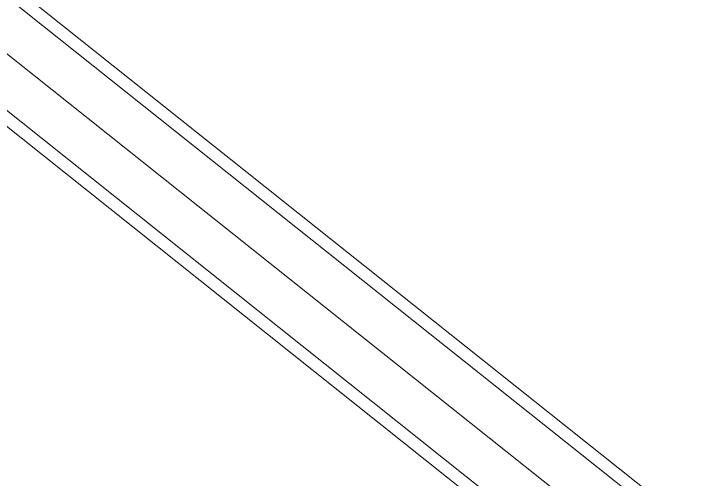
# Model space of a CAD drawing. Header units: millimetres. Extents: x -229914 to 856942, y -268655 to 87212.
# Drawn here: x -140997.2 to -140852.7, y 23803.1 to 23899.3 of the extents above; entities that cross this region are included whole.
import ezdxf

# ---------------------------------------------------------------- set-up
doc = ezdxf.new("R2010")
doc.units = ezdxf.units.MM

# ---------------------------------------------------------------- blocks, each defined once
blk = doc.blocks.new('Т912NEW')
at = {"color": 7, "linetype": 'Continuous', "lineweight": 15}
for p, q in [((-3077.25, 18.93), (-2101.25, 18.93)), ((-3077.25, 16.36), (-2101.25, 16.36)), ((-3089.25, 7.17), (-2089.25, 7.17)), ((-2101.25, -2.03), (-3077.25, -2.03)), ((-2101.25, -4.6), (-3077.25, -4.6))]:
    blk.add_line(p, q, dxfattribs=at)
blk.add_arc((-2366.1, 7.17), 816.75, 154.65806, 205.34194, dxfattribs=at)

msp = doc.modelspace()

# ---------------------------------------------------------------- block references
at = {"rotation": 321.4676820499667}
msp.add_blockref('Т912NEW', (-138753.82306, 22094.20638), dxfattribs=at)

doc.saveas('drawing.dxf')
